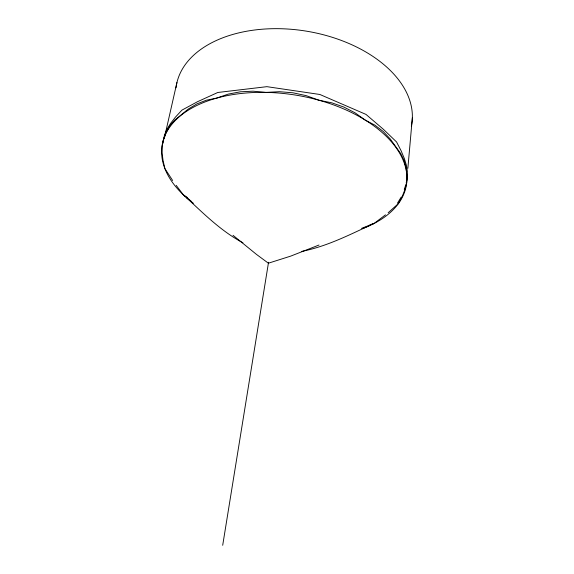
<?xml version="1.0" encoding="UTF-8"?>
<svg xmlns="http://www.w3.org/2000/svg" width="574" height="574" viewBox="0 0 574 574"><rect width="100%" height="100%" fill="white"/><g stroke="black" fill="none" stroke-linecap="round" stroke-linejoin="round"><path stroke-width="0.86" d="M407.863 168.318L412.347 117.813M222.698 545.3L268.539 262.275M162.808 143.514L164.422 135.378L166.661 129.853L170.327 123.776L175.414 117.168L181.915 110.136L197.406 101.763L217.797 92.479L266.903 86.667L319.876 94.48L365.968 114.398L383.403 129.315L396.562 141.957L401.047 150.661L404.354 158.546L406.485 165.52L407.397 171.554L406.909 179.899L406.184 183.12M164.193 138.678L176.935 82.563M405.825 184.735L404.283 189.427M397.466 203.146L401.204 197.09M388.139 212.775L398.456 203.519L402.36 196.114L405.101 189.205L406.65 182.826L406.909 177.072L406.22 168.483L404.161 160.648L400.767 153.653L390.241 138.973L383.174 131.46L374.851 125.125L365.294 120.131L355.091 112.848L343.891 107.073L331.837 102.839L319.029 100.242L306.186 95.65L292.948 92.801L279.459 91.704L265.87 92.4L253.026 91.187L240.441 91.797L228.265 94.107L216.606 98.118L206.389 100.192L196.939 103.865L188.315 109.031L174.733 120.088L169.839 125.828L165.979 132.738L163.145 140.752L162.133 146.363L162.105 152.935L163.03 160.361L164.896 168.598L172.666 180.523M385.498 214.848L374.054 223.473L361.541 228.373M370.13 225.23C348.066 235.562 325.874 246.655 301.795 251.376M319.001 245.033L290.638 256.14L268.388 263.201L256.449 254.382L233.022 235.304M370.108 224.721L374.054 223.473M242.938 242.788C221.521 231.401 204.071 214.052 186.478 197.678M176.189 185.359L183.407 194.895L187.648 197.721M183.407 194.895L191.68 201.632M176.003 87.829A119.277 74.799 9.2 0 1 306.215 31.125A119.277 74.799 9.2 0 1 411.343 126.244M193.409 203.304A123.733 70.889 9.2 0 1 203.289 102.631A123.733 70.889 9.2 0 1 377.642 128.763A123.733 70.889 9.2 0 1 362.402 228.631"/></g></svg>
